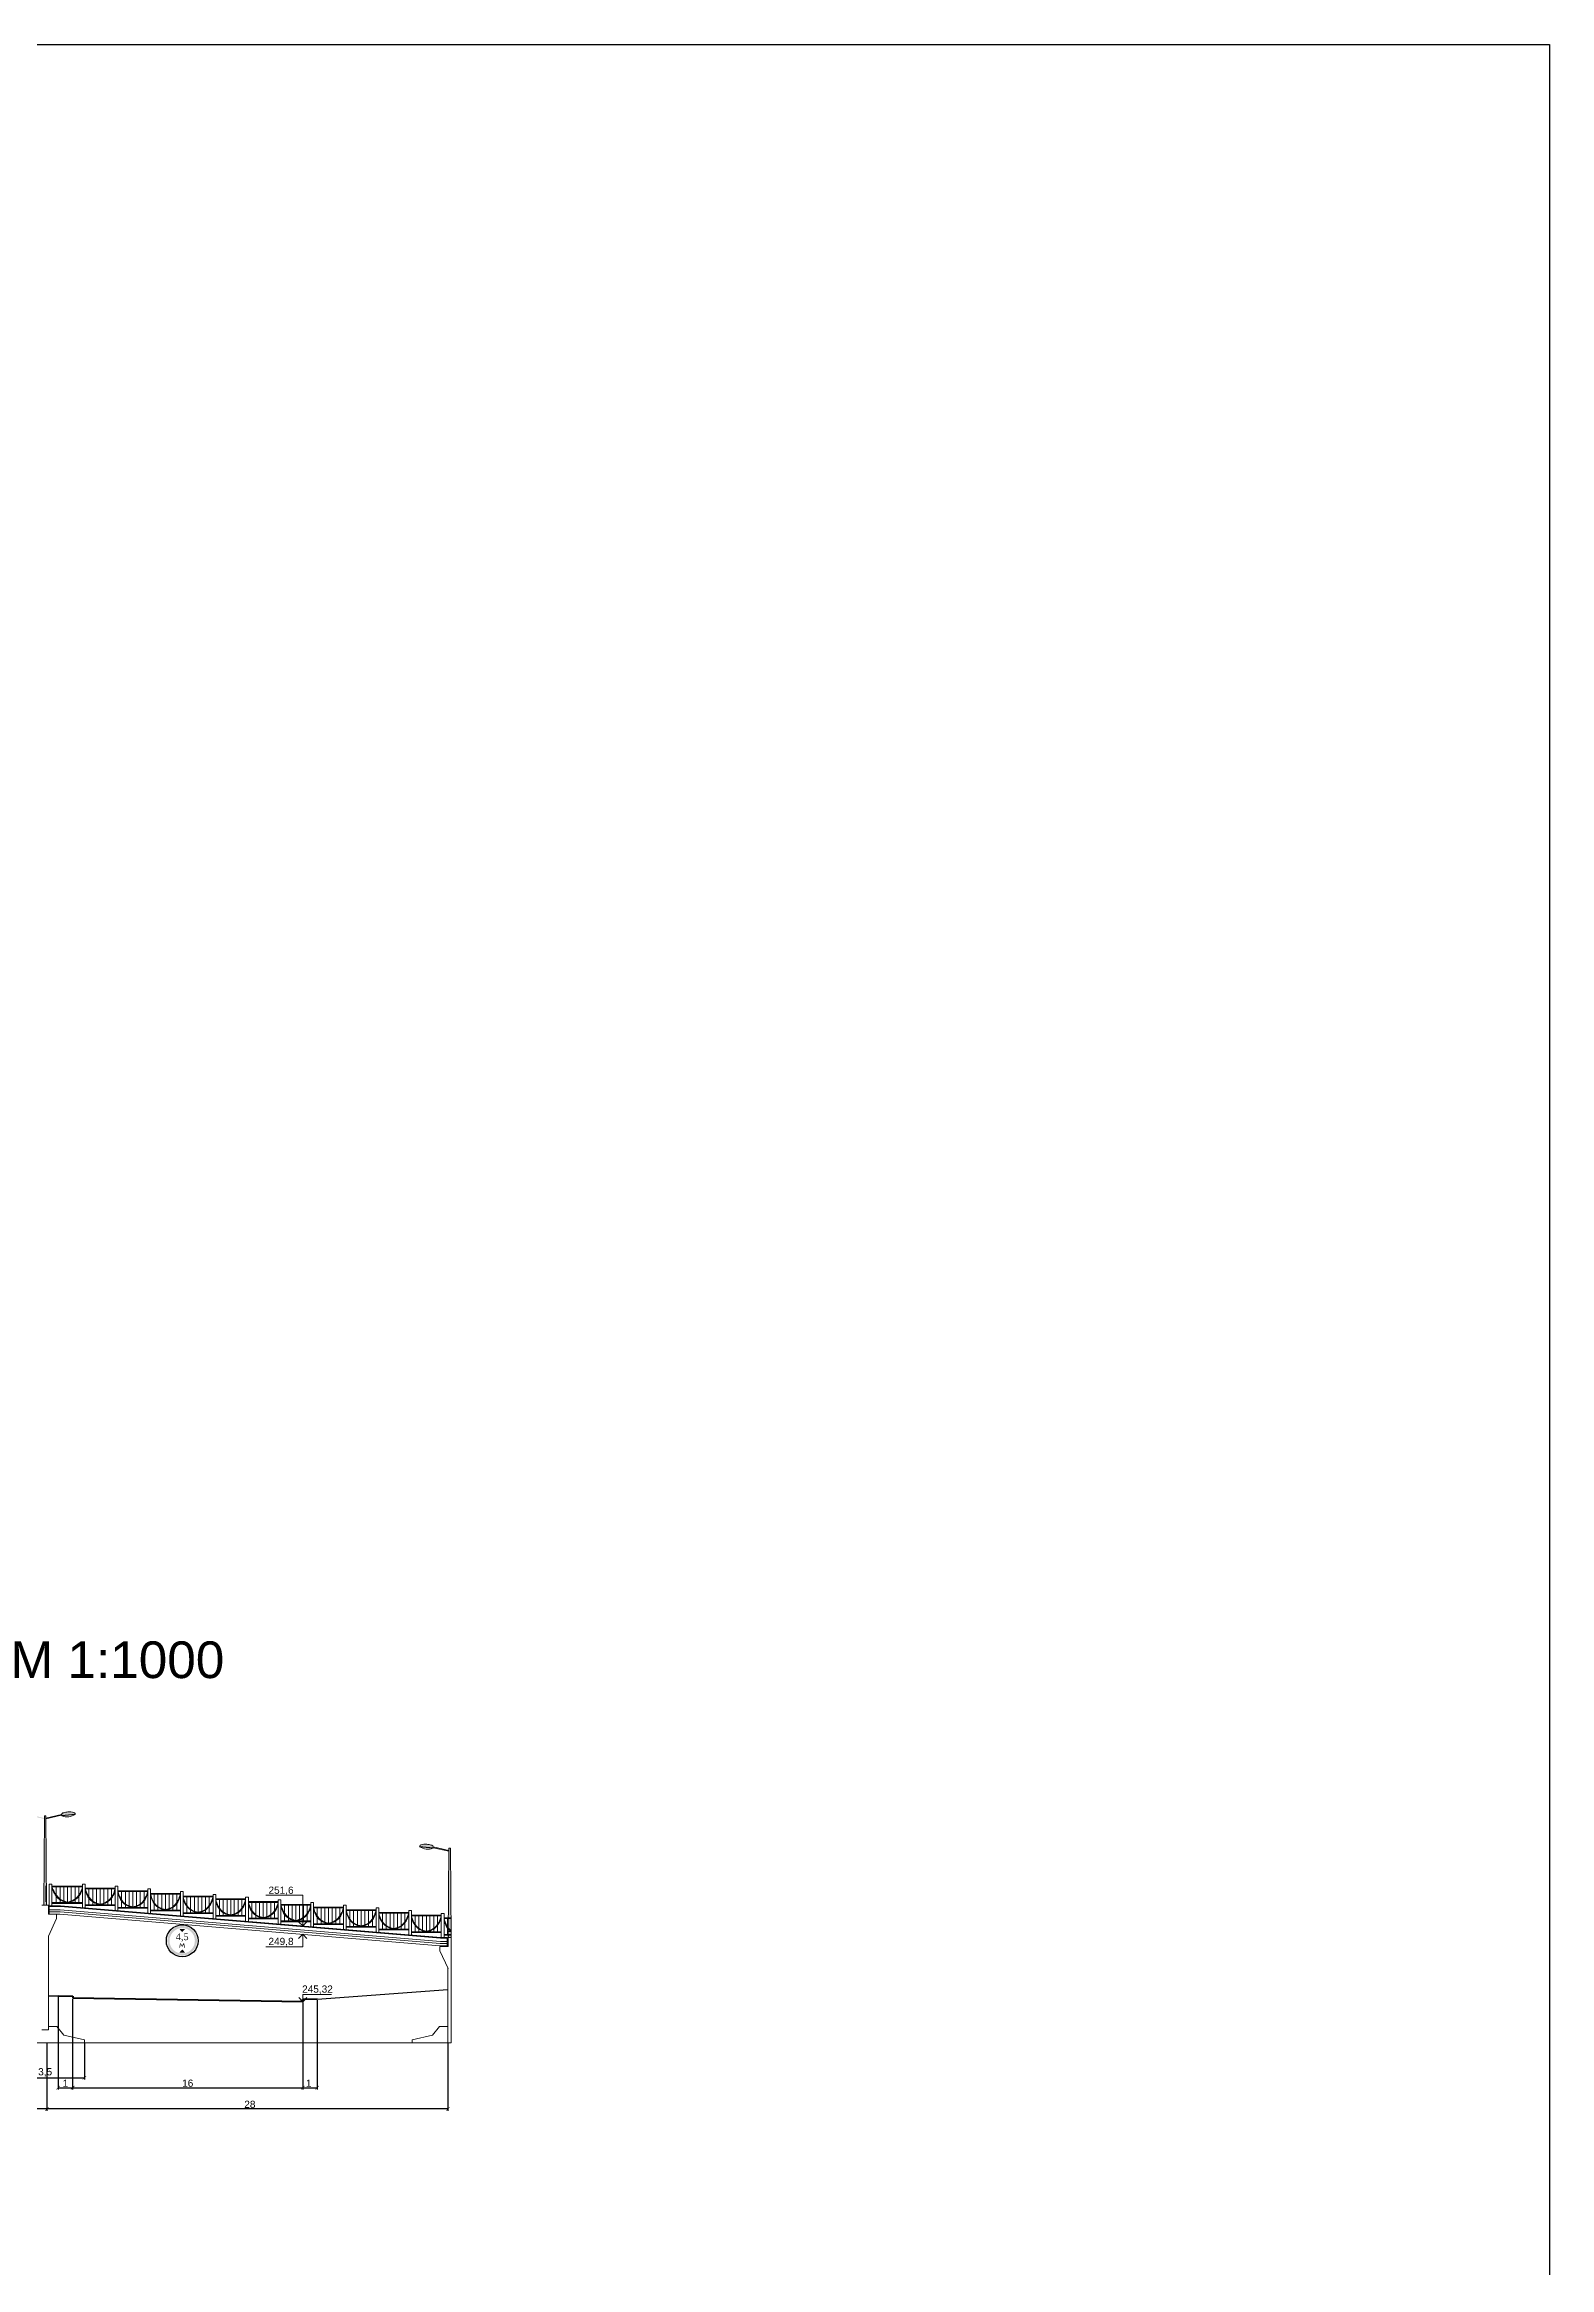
# Model space of a CAD drawing. Header units: millimetres. Extents: x -2825 to 30098, y -1816 to 5947.
# Drawn here: x -1341.2 to -1236.6, y -913.1 to -758.6 of the extents above; entities that cross this region are included whole.
import ezdxf

# ---------------------------------------------------------------- set-up
doc = ezdxf.new("R2010")
doc.units = ezdxf.units.MM
doc.linetypes.add('невидимая2', pattern=[4.7625, 3.175, -1.5875])
for name, color, linetype, lineweight in [('RAZMERU', 7, 'Continuous', 15), ('вертикалка', 200, 'Continuous', 9), ('дорога', 126, 'Continuous', 25), ('Отметки', 90, 'Continuous', 25), ('розрізи', 7, 'Continuous', 15), ('Текст', 7, 'Continuous', 20)]:
    doc.layers.add(name, color=color, linetype=linetype, lineweight=lineweight)
doc.styles.add('natasha', font='times.ttf', dxfattribs={"height": 2.5})
doc.styles.get("Standard").update_dxf_attribs({"font": 'arial.ttf'})
doc.dimstyles.new('Переход', dxfattribs={"dimscale": 0.1, "dimtxt": 5, "dimasz": 2.5, "dimexe": 1.25, "dimexo": 0.625, "dimtad": 1, "dimtxsty": 'Standard', "dimblk": 'ARCHTICK', "dimcen": 2.5, "dimadec": 0, "dimazin": 0, "dimtfac": 1, "dimtmove": 0, "dimatfit": 3, "dimldrblk": 'ARCHTICK', "dimfxl": 1, "dimarcsym": 0})

# ---------------------------------------------------------------- blocks, each defined once
blk = doc.blocks.new('_ArchTick')
at = {"color": 0, "linetype": 'ByBlock', "const_width": 0.15}
blk.add_lwpolyline([(-0.5, -0.5), (0.5, 0.5)], dxfattribs=at)
blk = doc.blocks.new('*D709')
at = {"layer": 'Defpoints', "color": 0, "transparency": 16777216}
for p in [(-1313.15, -897.51), (-1341.04, -898.13), (-1341.04, -902.11)]:
    blk.add_point(p, dxfattribs=at)
at = {"layer": 'Текст', "color": 0, "lineweight": -2, "transparency": 16777216}
for p, q in [((-1313.15, -897.57), (-1313.15, -902.24)), ((-1341.04, -898.2), (-1341.04, -902.24)), ((-1313.15, -902.11), (-1341.04, -902.11))]:
    blk.add_line(p, q, dxfattribs=at)
at = {"layer": 'Текст', "color": 0, "lineweight": -2, "transparency": 16777216, "xscale": 0.25, "yscale": 0.25, "zscale": 0.25, "rotation": 180}
blk.add_blockref('_ArchTick', (-1341.04, -902.11), dxfattribs=at)
at = {"layer": 'Текст', "color": 0, "lineweight": -2, "transparency": 16777216, "xscale": 0.25, "yscale": 0.25, "zscale": 0.25}
blk.add_blockref('_ArchTick', (-1313.15, -902.11), dxfattribs=at)
at = {"layer": 'Текст', "color": 0, "transparency": 16777216, "insert": (-1326.92, -901.79), "char_height": 0.5, "attachment_point": 5}
blk.add_mtext('28', dxfattribs=at)
blk = doc.blocks.new('*D710')
at = {"layer": 'Defpoints', "color": 0, "transparency": 16777216}
for p in [(-1369.04, -897.51), (-1341.04, -897.51), (-1369.04, -902.11)]:
    blk.add_point(p, dxfattribs=at)
at = {"layer": 'Текст', "color": 0, "lineweight": -2, "transparency": 16777216}
for p, q in [((-1369.04, -897.57), (-1369.04, -902.24)), ((-1341.04, -897.57), (-1341.04, -902.24)), ((-1341.04, -902.11), (-1369.04, -902.11))]:
    blk.add_line(p, q, dxfattribs=at)
at = {"layer": 'Текст', "color": 0, "lineweight": -2, "transparency": 16777216, "xscale": 0.25, "yscale": 0.25, "zscale": 0.25, "rotation": 180}
blk.add_blockref('_ArchTick', (-1369.04, -902.11), dxfattribs=at)
at = {"layer": 'Текст', "color": 0, "lineweight": -2, "transparency": 16777216, "xscale": 0.25, "yscale": 0.25, "zscale": 0.25}
blk.add_blockref('_ArchTick', (-1341.04, -902.11), dxfattribs=at)
at = {"layer": 'Текст', "color": 0, "transparency": 16777216, "insert": (-1355.26, -901.79), "char_height": 0.5, "attachment_point": 5}
blk.add_mtext('28', dxfattribs=at)
blk = doc.blocks.new('*D717')
at = {"layer": 'Defpoints', "color": 0, "transparency": 16777216}
for p in [(-1340.24, -894.24), (-1339.24, -894.41), (-1339.24, -900.63)]:
    blk.add_point(p, dxfattribs=at)
at = {"layer": 'RAZMERU', "color": 0, "lineweight": -2, "transparency": 16777216}
for p, q in [((-1340.24, -894.31), (-1340.24, -900.76)), ((-1339.24, -894.48), (-1339.24, -900.76)), ((-1340.24, -900.63), (-1339.24, -900.63))]:
    blk.add_line(p, q, dxfattribs=at)
at = {"layer": 'RAZMERU', "color": 0, "lineweight": -2, "transparency": 16777216, "xscale": 0.25, "yscale": 0.25, "zscale": 0.25, "rotation": 180}
blk.add_blockref('_ArchTick', (-1340.24, -900.63), dxfattribs=at)
at = {"layer": 'RAZMERU', "color": 0, "lineweight": -2, "transparency": 16777216, "xscale": 0.25, "yscale": 0.25, "zscale": 0.25}
blk.add_blockref('_ArchTick', (-1339.24, -900.63), dxfattribs=at)
at = {"layer": 'RAZMERU', "color": 0, "transparency": 16777216, "insert": (-1339.74, -900.32), "char_height": 0.5, "attachment_point": 5}
blk.add_mtext('1', dxfattribs=at)
blk = doc.blocks.new('*D718')
at = {"layer": 'Defpoints', "color": 0, "transparency": 16777216}
for p in [(-1339.24, -894.41), (-1323.24, -894.65), (-1323.24, -900.63)]:
    blk.add_point(p, dxfattribs=at)
at = {"layer": 'Текст', "color": 0, "lineweight": -2, "transparency": 16777216}
for p, q in [((-1339.24, -894.48), (-1339.24, -900.76)), ((-1323.24, -894.72), (-1323.24, -900.76)), ((-1339.24, -900.63), (-1323.24, -900.63))]:
    blk.add_line(p, q, dxfattribs=at)
at = {"layer": 'Текст', "color": 0, "lineweight": -2, "transparency": 16777216, "xscale": 0.25, "yscale": 0.25, "zscale": 0.25, "rotation": 180}
blk.add_blockref('_ArchTick', (-1339.24, -900.63), dxfattribs=at)
at = {"layer": 'Текст', "color": 0, "lineweight": -2, "transparency": 16777216, "xscale": 0.25, "yscale": 0.25, "zscale": 0.25}
blk.add_blockref('_ArchTick', (-1323.24, -900.63), dxfattribs=at)
at = {"layer": 'Текст', "color": 0, "transparency": 16777216, "insert": (-1331.24, -900.32), "char_height": 0.5, "attachment_point": 5}
blk.add_mtext('16', dxfattribs=at)
blk = doc.blocks.new('*D719')
at = {"layer": 'Defpoints', "color": 0, "transparency": 16777216}
for p in [(-1322.24, -894.48), (-1323.24, -894.65), (-1322.24, -900.63)]:
    blk.add_point(p, dxfattribs=at)
at = {"layer": 'Текст', "color": 0, "lineweight": -2, "transparency": 16777216}
for p, q in [((-1322.24, -894.55), (-1322.24, -900.76)), ((-1323.24, -894.72), (-1323.24, -900.76)), ((-1323.24, -900.63), (-1322.24, -900.63))]:
    blk.add_line(p, q, dxfattribs=at)
at = {"layer": 'Текст', "color": 0, "lineweight": -2, "transparency": 16777216, "xscale": 0.25, "yscale": 0.25, "zscale": 0.25, "rotation": 180}
blk.add_blockref('_ArchTick', (-1323.24, -900.63), dxfattribs=at)
at = {"layer": 'Текст', "color": 0, "lineweight": -2, "transparency": 16777216, "xscale": 0.25, "yscale": 0.25, "zscale": 0.25}
blk.add_blockref('_ArchTick', (-1322.24, -900.63), dxfattribs=at)
at = {"layer": 'Текст', "color": 0, "transparency": 16777216, "insert": (-1322.83, -900.32), "char_height": 0.5, "attachment_point": 5}
blk.add_mtext('1', dxfattribs=at)
blk = doc.blocks.new('*D722')
at = {"layer": 'Defpoints', "color": 0, "transparency": 16777216}
for p in [(-1343.87, -897.51), (-1338.42, -897.51), (-1338.42, -899.94)]:
    blk.add_point(p, dxfattribs=at)
at = {"layer": 'розрізи', "color": 0, "lineweight": -2, "transparency": 16777216}
for p, q in [((-1343.87, -897.57), (-1343.87, -900.06)), ((-1338.42, -897.57), (-1338.42, -900.06)), ((-1343.87, -899.94), (-1338.42, -899.94))]:
    blk.add_line(p, q, dxfattribs=at)
at = {"layer": 'розрізи', "color": 0, "lineweight": -2, "transparency": 16777216, "xscale": 0.25, "yscale": 0.25, "zscale": 0.25, "rotation": 180}
blk.add_blockref('_ArchTick', (-1343.87, -899.94), dxfattribs=at)
at = {"layer": 'розрізи', "color": 0, "lineweight": -2, "transparency": 16777216, "xscale": 0.25, "yscale": 0.25, "zscale": 0.25}
blk.add_blockref('_ArchTick', (-1338.42, -899.94), dxfattribs=at)
at = {"layer": 'розрізи', "color": 0, "transparency": 16777216, "insert": (-1341.15, -899.57), "char_height": 0.5, "attachment_point": 5}
blk.add_mtext('3,5', dxfattribs=at)
blk = doc.blocks.new('3-13')
h = blk.add_hatch(color=1)
edge = h.paths.add_edge_path(flags=16)
edge.add_arc((3.5, 0), 2.8, 0, 360)
edge = h.paths.add_edge_path()
edge.add_arc((3.5, 0), 3.27, 0, 360)
blk.add_hatch(color=7).paths.add_polyline_path([(3.13, -0.77), (3.49, -1.37), (3.83, -0.77), (3.95, -1.54), (4.11, -1.54), (3.92, -0.57), (3.77, -0.57), (3.48, -1.07), (3.18, -0.57), (3.02, -0.57), (2.86, -1.54), (3.02, -1.54)])
at = {"color": 1}
blk.add_circle((3.5, 0), 3.5, dxfattribs=at)
at = {"color": 7}
for points in [[(2.89, 2.6), (4.17, 2.6), (3.5, 1.92)], [(2.89, -2.6), (4.17, -2.6), (3.5, -1.92)]]:
    blk.add_solid(points, dxfattribs=at)
at = {"insert": (2.08, 1.65), "char_height": 1.5, "attachment_point": 1, "style": 'natasha'}
blk.add_mtext_dynamic_manual_height_columns('4,5', width=3.0467, gutter_width=12.5, heights=[0], dxfattribs=at)

msp = doc.modelspace()

# ---------------------------------------------------------------- hatches: boundary and pattern name
at = {"layer": 'дорога', "lineweight": 5}
h = msp.add_hatch(color=0, dxfattribs=at)
h.dxf.hatch_style = 2
h.paths.add_polyline_path([(-1341.04961, -887.73676), (-1341.24802, -887.73842), (-1341.24961, -887.93545), (-1341.04795, -887.93545)])
h.paths.add_polyline_path([(-1341.19961, -881.73685), (-1341.09961, -881.73685), (-1341.04961, -887.73685), (-1341.24961, -887.73685)])
edge = h.paths.add_edge_path()
edge.add_spline(control_points=[(-1339.99945, -881.71631), (-1340.00683, -881.69882), (-1340.00949, -881.67521), (-1340.01058, -881.64566)], knot_values=[411.134828027, 411.134828027, 411.134828027, 411.134828027, 430.443610938, 430.443610938, 430.443610938, 430.443610938], degree=3, periodic=0)
edge.add_spline(control_points=[(-1340.01058, -881.64566), (-1339.98746, -881.57441), (-1339.92532, -881.52757), (-1339.60038, -881.45977), (-1339.38673, -881.46252), (-1339.16757, -881.46803), (-1339.08461, -881.54966), (-1339.0642, -881.60612), (-1339.06118, -881.61703)], knot_values=[0, 0, 0, 0, 32.530138391, 77.210190422, 130.242015175, 174.657331179, 196.410436296, 202.267979187, 202.267979187, 202.267979187, 202.267979187], degree=3, periodic=0)
edge.add_line((-1339.06118, -881.61703), (-1339.99945, -881.71631))
edge = h.paths.add_edge_path()
edge.add_spline(control_points=[(-1340.01058, -881.64566), (-1340.00978, -881.66726), (-1340.00815, -881.68569), (-1340.00444, -881.70087)], knot_values=[416.32851979, 416.32851979, 416.32851979, 416.32851979, 430.443610938, 430.443610938, 430.443610938, 430.443610938], degree=3, periodic=0)
edge.add_line((-1340.00444, -881.70087), (-1341.09781, -881.95289))
edge.add_line((-1341.09781, -881.95289), (-1341.0983, -881.89311))
edge.add_line((-1341.0983, -881.89311), (-1340.01058, -881.64566))
edge = h.paths.add_edge_path()
edge.add_spline(control_points=[(-1343.23804, -881.61703), (-1343.23501, -881.60612), (-1343.2146, -881.54966), (-1343.13165, -881.46803), (-1342.91248, -881.46252), (-1342.69883, -881.45977), (-1342.3739, -881.52757), (-1342.31175, -881.57441), (-1342.28864, -881.64566)], knot_values=[0, 0, 0, 0, 5.857542892, 27.610648008, 72.025964012, 125.057788765, 169.737840797, 202.267979187, 202.267979187, 202.267979187, 202.267979187], degree=3, periodic=0)
edge.add_spline(control_points=[(-1342.28864, -881.64566), (-1342.28973, -881.67521), (-1342.29238, -881.69882), (-1342.29976, -881.71631)], knot_values=[411.134828027, 411.134828027, 411.134828027, 411.134828027, 430.443610938, 430.443610938, 430.443610938, 430.443610938], degree=3, periodic=0)
edge.add_line((-1342.29976, -881.71631), (-1343.23804, -881.61703))
edge = h.paths.add_edge_path()
edge.add_line((-1341.20091, -881.89311), (-1341.20141, -881.95289))
edge.add_line((-1341.20141, -881.95289), (-1342.29477, -881.70087))
edge.add_spline(control_points=[(-1342.29477, -881.70087), (-1342.29106, -881.68569), (-1342.28943, -881.66726), (-1342.28864, -881.64566)], knot_values=[416.32851979, 416.32851979, 416.32851979, 416.32851979, 430.443610938, 430.443610938, 430.443610938, 430.443610938], degree=3, periodic=0)
edge.add_line((-1342.28864, -881.64566), (-1341.20091, -881.89311))
h = msp.add_hatch(color=0, dxfattribs=at)
h.dxf.hatch_style = 2
h.paths.add_polyline_path([(-1313.1292, -889.98627), (-1312.93079, -889.98792), (-1312.9292, -890.18495), (-1313.13086, -890.18495)])
h.paths.add_polyline_path([(-1312.9792, -883.98635), (-1313.0792, -883.98635), (-1313.1292, -889.98635), (-1312.9292, -889.98635)])
edge = h.paths.add_edge_path()
edge.add_spline(control_points=[(-1314.17936, -883.96581), (-1314.17197, -883.94833), (-1314.16932, -883.92471), (-1314.16823, -883.89516)], knot_values=[411.134828027, 411.134828027, 411.134828027, 411.134828027, 430.443610938, 430.443610938, 430.443610938, 430.443610938], degree=3, periodic=0)
edge.add_spline(control_points=[(-1314.16823, -883.89516), (-1314.19135, -883.82392), (-1314.25349, -883.77707), (-1314.57843, -883.70927), (-1314.79208, -883.71203), (-1315.01124, -883.71754), (-1315.09419, -883.79917), (-1315.11461, -883.85563), (-1315.11763, -883.86654)], knot_values=[0, 0, 0, 0, 32.530138391, 77.210190422, 130.242015175, 174.657331179, 196.410436296, 202.267979187, 202.267979187, 202.267979187, 202.267979187], degree=3, periodic=0)
edge.add_line((-1315.11763, -883.86654), (-1314.17936, -883.96581))
edge = h.paths.add_edge_path()
edge.add_spline(control_points=[(-1314.16823, -883.89516), (-1314.16903, -883.91677), (-1314.17066, -883.93519), (-1314.17436, -883.95038)], knot_values=[416.32851979, 416.32851979, 416.32851979, 416.32851979, 430.443610938, 430.443610938, 430.443610938, 430.443610938], degree=3, periodic=0)
edge.add_line((-1314.17436, -883.95038), (-1313.081, -884.20239))
edge.add_line((-1313.081, -884.20239), (-1313.0805, -884.14262))
edge.add_line((-1313.0805, -884.14262), (-1314.16823, -883.89516))

# ---------------------------------------------------------------- linework, layer by layer
at = {"color": 0}
for p, q in [((-1340.92378, -894.24429), (-1340.23813, -894.24429)), ((-1322.23813, -894.48429), (-1313.14878, -893.8009))]:
    msp.add_line(p, q, dxfattribs=at)
at = {"color": 0, "lineweight": 9}
for points in [[(-1323.23813, -889.38711), (-1323.23813, -887.26136), (-1325.81682, -887.26136)], [(-1323.23813, -889.96928), (-1323.23813, -890.8423), (-1325.81682, -890.8423)], [(-1323.24245, -889.96892), (-1323.53049, -890.25696)], [(-1323.24011, -889.38512), (-1323.52814, -889.09709)], [(-1323.24245, -889.96892), (-1322.95442, -890.25696)], [(-1323.24011, -889.38512), (-1322.95208, -889.09709)], [(-1323.23813, -894.65429), (-1323.52616, -894.36626)], [(-1323.23813, -894.65429), (-1323.23813, -894.15429), (-1321.23813, -894.15429)], [(-1323.23813, -894.65429), (-1322.95009, -894.36626)]]:
    msp.add_lwpolyline(points, dxfattribs=at)
at = {"color": 0, "lineweight": 50}
for points in [[(-1340.23813, -894.24429), (-1339.23813, -894.26429)], [(-1339.23813, -894.26429), (-1339.23813, -894.41429)], [(-1323.23813, -894.65429), (-1339.23813, -894.41429)], [(-1322.23813, -894.48429), (-1323.23813, -894.50429)], [(-1323.23813, -894.65429), (-1323.23813, -894.50429)]]:
    msp.add_lwpolyline(points, dxfattribs=at)
at = {"layer": 'дорога', "color": 0, "lineweight": 5}
for p, q in [((-1341.24961, -887.93545), (-1341.19961, -881.73685)), ((-1341.19961, -881.73685), (-1341.09961, -881.73685)), ((-1341.09961, -881.73685), (-1341.19961, -881.73685)), ((-1341.04795, -887.93545), (-1341.09961, -881.73685)), ((-1341.0983, -881.89311), (-1340.01058, -881.64566)), ((-1341.09781, -881.95289), (-1340.00444, -881.70087)), ((-1341.0964, -882.1215), (-1341.09664, -882.12145)), ((-1339.99945, -881.71631), (-1339.06118, -881.61703)), ((-1339.98707, -881.73542), (-1339.05758, -881.63316)), ((-1314.19174, -883.98493), (-1315.12122, -883.88266)), ((-1314.17936, -883.96581), (-1315.11763, -883.86654)), ((-1313.081, -884.20239), (-1314.17436, -883.95038)), ((-1313.0805, -884.14262), (-1314.16823, -883.89516)), ((-1313.13086, -890.18495), (-1313.0792, -883.98635)), ((-1313.08241, -884.37101), (-1313.08217, -884.37095)), ((-1312.9792, -883.98635), (-1313.0792, -883.98635)), ((-1313.0792, -883.98635), (-1312.9792, -883.98635)), ((-1312.9292, -890.18495), (-1312.9792, -883.98635)), ((-1312.976, -884.37101), (-1312.97623, -884.37095)), ((-1341.11122, -886.60889), (-1341.11122, -887.71218)), ((-1340.87125, -887.98545), (-1340.87125, -886.48545)), ((-1340.87125, -886.48545), (-1340.77722, -886.48545)), ((-1340.8167, -886.48545), (-1340.68318, -886.48545)), ((-1340.68318, -887.98545), (-1340.68318, -886.48545)), ((-1338.54964, -886.61458), (-1340.68318, -886.61458)), ((-1338.54964, -886.66458), (-1340.68318, -886.66458)), ((-1340.37639, -886.66458), (-1340.37639, -887.76787)), ((-1340.11067, -886.66458), (-1340.11067, -887.76787)), ((-1339.84495, -886.66458), (-1339.84495, -887.76787)), ((-1339.58913, -886.66458), (-1339.58913, -887.76787)), ((-1339.33823, -886.66458), (-1339.33823, -887.76787)), ((-1339.07251, -886.66458), (-1339.07251, -887.76787)), ((-1338.80679, -886.66458), (-1338.80679, -887.76787)), ((-1338.54964, -888.11264), (-1338.54964, -886.48545)), ((-1338.54964, -886.48545), (-1338.4556, -886.48545)), ((-1338.54964, -888.11264), (-1338.54964, -886.48545)), ((-1338.54964, -886.48545), (-1338.4556, -886.48545)), ((-1338.36156, -886.48545), (-1338.4556, -886.48545)), ((-1338.36156, -888.1283), (-1338.36156, -886.48545)), ((-1336.28258, -886.75743), (-1338.36156, -886.75743)), ((-1336.28258, -886.80743), (-1338.36156, -886.80743)), ((-1338.10933, -886.80743), (-1338.10933, -887.91072)), ((-1337.84361, -886.80743), (-1337.84361, -887.91072)), ((-1337.57789, -886.80743), (-1337.57789, -887.91072)), ((-1337.32207, -886.80743), (-1337.32207, -887.91072)), ((-1337.07117, -886.80743), (-1337.07117, -887.91072)), ((-1336.80545, -886.80743), (-1336.80545, -887.91072)), ((-1336.53973, -886.80743), (-1336.53973, -887.91072)), ((-1336.28258, -888.30134), (-1336.28258, -886.6283)), ((-1336.28258, -888.30134), (-1336.28258, -886.6283)), ((-1336.28258, -886.6283), (-1336.18854, -886.6283)), ((-1336.0945, -886.6283), (-1336.18854, -886.6283)), ((-1336.0945, -888.317), (-1336.0945, -886.6283)), ((-1334.01552, -888.49004), (-1334.01552, -886.817)), ((-1334.01552, -888.49004), (-1334.01552, -886.817)), ((-1334.01552, -886.817), (-1333.92148, -886.817)), ((-1333.82744, -886.817), (-1333.92148, -886.817)), ((-1333.82744, -888.5057), (-1333.82744, -886.817)), ((-1338.54964, -887.76787), (-1340.68318, -887.76787)), ((-1338.54964, -887.81787), (-1340.68318, -887.81787)), ((-1336.28258, -887.91072), (-1338.36156, -887.91072)), ((-1336.28258, -887.96072), (-1338.36156, -887.96072)), ((-1334.01552, -886.94613), (-1336.0945, -886.94613)), ((-1334.01552, -886.99613), (-1336.0945, -886.99613)), ((-1334.01552, -888.09942), (-1336.0945, -888.09942)), ((-1334.01552, -888.14942), (-1336.0945, -888.14942)), ((-1335.84227, -886.99613), (-1335.84227, -888.09942)), ((-1335.57655, -886.99613), (-1335.57655, -888.09942)), ((-1335.31083, -886.99613), (-1335.31083, -888.09942)), ((-1335.05501, -886.99613), (-1335.05501, -888.09942)), ((-1334.80411, -886.99613), (-1334.80411, -888.09942)), ((-1334.53839, -886.99613), (-1334.53839, -888.09942)), ((-1334.27267, -886.99613), (-1334.27267, -888.09942)), ((-1331.74846, -887.13483), (-1333.82744, -887.13483)), ((-1331.74846, -887.18483), (-1333.82744, -887.18483)), ((-1331.74846, -888.28812), (-1333.82744, -888.28812)), ((-1331.74846, -888.33812), (-1333.82744, -888.33812)), ((-1333.57521, -887.18483), (-1333.57521, -888.28812)), ((-1333.30949, -887.18483), (-1333.30949, -888.28812)), ((-1333.04377, -887.18483), (-1333.04377, -888.28812)), ((-1332.78795, -887.18483), (-1332.78795, -888.28812)), ((-1332.53705, -887.18483), (-1332.53705, -888.28812)), ((-1332.27133, -887.18483), (-1332.27133, -888.28812)), ((-1332.0056, -887.18483), (-1332.0056, -888.28812)), ((-1331.74846, -888.67874), (-1331.74846, -887.0057)), ((-1331.74846, -888.67874), (-1331.74846, -887.0057)), ((-1331.74846, -887.0057), (-1331.65442, -887.0057)), ((-1331.56038, -887.0057), (-1331.65442, -887.0057)), ((-1331.56038, -888.6944), (-1331.56038, -887.0057)), ((-1329.4814, -887.32353), (-1331.56038, -887.32353)), ((-1329.4814, -887.37353), (-1331.56038, -887.37353)), ((-1331.30815, -887.37353), (-1331.30815, -888.47682)), ((-1331.04243, -887.37353), (-1331.04243, -888.47682)), ((-1330.77671, -887.37353), (-1330.77671, -888.47682)), ((-1330.52089, -887.37353), (-1330.52089, -888.47682)), ((-1330.26999, -887.37353), (-1330.26999, -888.47682)), ((-1330.00426, -887.37353), (-1330.00426, -888.47682)), ((-1329.73854, -887.37353), (-1329.73854, -888.47682)), ((-1329.4814, -888.86744), (-1329.4814, -887.1944)), ((-1329.4814, -888.86744), (-1329.4814, -887.1944)), ((-1329.4814, -887.1944), (-1329.38736, -887.1944)), ((-1329.29332, -887.1944), (-1329.38736, -887.1944)), ((-1329.29332, -888.8831), (-1329.29332, -887.1944)), ((-1327.21434, -887.51223), (-1329.29332, -887.51223)), ((-1327.21434, -887.56223), (-1329.29332, -887.56223)), ((-1329.04109, -887.56223), (-1329.04109, -888.66552)), ((-1328.77537, -887.56223), (-1328.77537, -888.66552)), ((-1328.50965, -887.56223), (-1328.50965, -888.66552)), ((-1328.25383, -887.56223), (-1328.25383, -888.66552)), ((-1328.00292, -887.56223), (-1328.00292, -888.66552)), ((-1327.7372, -887.56223), (-1327.7372, -888.66552)), ((-1327.47148, -887.56223), (-1327.47148, -888.66552)), ((-1327.21434, -889.05614), (-1327.21434, -887.3831)), ((-1327.21434, -889.05614), (-1327.21434, -887.3831)), ((-1327.21434, -887.3831), (-1327.1203, -887.3831)), ((-1327.02626, -887.3831), (-1327.1203, -887.3831)), ((-1327.02626, -889.0718), (-1327.02626, -887.3831)), ((-1324.94728, -887.70093), (-1327.02626, -887.70093)), ((-1324.94728, -887.75093), (-1327.02626, -887.75093)), ((-1326.77403, -887.75093), (-1326.77403, -888.85422)), ((-1326.50831, -887.75093), (-1326.50831, -888.85422)), ((-1326.24259, -887.75093), (-1326.24259, -888.85422)), ((-1325.98677, -887.75093), (-1325.98677, -888.85422)), ((-1325.73586, -887.75093), (-1325.73586, -888.85422)), ((-1325.47014, -887.75093), (-1325.47014, -888.85422)), ((-1325.20442, -887.75093), (-1325.20442, -888.85422)), ((-1324.94728, -889.24484), (-1324.94728, -887.5718)), ((-1324.94728, -889.24484), (-1324.94728, -887.5718)), ((-1324.94728, -887.5718), (-1324.85324, -887.5718)), ((-1324.7592, -887.5718), (-1324.85324, -887.5718)), ((-1324.7592, -889.2605), (-1324.7592, -887.5718)), ((-1322.68022, -887.88963), (-1324.7592, -887.88963)), ((-1322.68022, -887.93963), (-1324.7592, -887.93963)), ((-1324.50697, -887.93963), (-1324.50697, -889.04292)), ((-1324.24125, -887.93963), (-1324.24125, -889.04292)), ((-1323.97553, -887.93963), (-1323.97553, -889.04292)), ((-1323.71971, -887.93963), (-1323.71971, -889.04292)), ((-1323.4688, -887.93963), (-1323.4688, -889.04292)), ((-1323.20308, -887.93963), (-1323.20308, -889.04292)), ((-1322.93736, -887.93963), (-1322.93736, -889.04292)), ((-1322.68022, -889.43354), (-1322.68022, -887.7605)), ((-1322.68022, -889.43354), (-1322.68022, -887.7605)), ((-1322.68022, -887.7605), (-1322.58618, -887.7605)), ((-1322.49214, -887.7605), (-1322.58618, -887.7605)), ((-1322.49214, -889.4492), (-1322.49214, -887.7605)), ((-1320.41316, -888.07833), (-1322.49214, -888.07833)), ((-1320.41316, -888.12833), (-1322.49214, -888.12833)), ((-1322.23991, -888.12833), (-1322.23991, -889.23162)), ((-1321.97419, -888.12833), (-1321.97419, -889.23162)), ((-1321.70847, -888.12833), (-1321.70847, -889.23162)), ((-1321.45265, -888.12833), (-1321.45265, -889.23162)), ((-1321.20174, -888.12833), (-1321.20174, -889.23162)), ((-1320.93602, -888.12833), (-1320.93602, -889.23162)), ((-1320.6703, -888.12833), (-1320.6703, -889.23162)), ((-1320.41316, -889.62225), (-1320.41316, -887.9492)), ((-1320.41316, -889.62225), (-1320.41316, -887.9492)), ((-1320.41316, -887.9492), (-1320.31912, -887.9492)), ((-1320.22508, -887.9492), (-1320.31912, -887.9492)), ((-1320.22508, -889.6379), (-1320.22508, -887.9492)), ((-1318.1461, -888.26703), (-1320.22508, -888.26703)), ((-1318.1461, -888.31703), (-1320.22508, -888.31703)), ((-1319.97285, -888.31703), (-1319.97285, -889.42032)), ((-1319.70713, -888.31703), (-1319.70713, -889.42032)), ((-1319.44141, -888.31703), (-1319.44141, -889.42032)), ((-1319.18559, -888.31703), (-1319.18559, -889.42032)), ((-1318.93468, -888.31703), (-1318.93468, -889.42032)), ((-1318.66896, -888.31703), (-1318.66896, -889.42032)), ((-1318.40324, -888.31703), (-1318.40324, -889.42032)), ((-1318.1461, -889.81095), (-1318.1461, -888.1379)), ((-1318.1461, -889.81095), (-1318.1461, -888.1379)), ((-1318.1461, -888.1379), (-1318.05206, -888.1379)), ((-1317.95802, -888.1379), (-1318.05206, -888.1379)), ((-1317.95802, -889.8266), (-1317.95802, -888.1379)), ((-1315.87903, -889.99965), (-1315.87903, -888.3266)), ((-1315.87903, -889.99965), (-1315.87903, -888.3266)), ((-1315.87903, -888.3266), (-1315.785, -888.3266)), ((-1315.69096, -888.3266), (-1315.785, -888.3266)), ((-1315.69096, -890.0153), (-1315.69096, -888.3266)), ((-1329.4814, -888.47682), (-1331.56038, -888.47682)), ((-1329.4814, -888.52682), (-1331.56038, -888.52682)), ((-1327.21434, -888.66552), (-1329.29332, -888.66552)), ((-1327.21434, -888.71552), (-1329.29332, -888.71552)), ((-1324.94728, -888.85422), (-1327.02626, -888.85422)), ((-1324.94728, -888.90422), (-1327.02626, -888.90422)), ((-1322.68022, -889.04292), (-1324.7592, -889.04292)), ((-1322.68022, -889.09292), (-1324.7592, -889.09292)), ((-1320.41316, -889.23162), (-1322.49214, -889.23162)), ((-1320.41316, -889.28162), (-1322.49214, -889.28162)), ((-1318.1461, -889.42032), (-1320.22508, -889.42032)), ((-1318.1461, -889.47032), (-1320.22508, -889.47032)), ((-1315.87903, -888.45573), (-1317.95802, -888.45573)), ((-1315.87903, -888.50573), (-1317.95802, -888.50573)), ((-1315.87903, -889.60902), (-1317.95802, -889.60902)), ((-1315.87903, -889.65902), (-1317.95802, -889.65902)), ((-1317.70579, -888.50573), (-1317.70579, -889.60902)), ((-1317.44007, -888.50573), (-1317.44007, -889.60902)), ((-1317.17435, -888.50573), (-1317.17435, -889.60902)), ((-1316.91853, -888.50573), (-1316.91853, -889.60902)), ((-1316.66762, -888.50573), (-1316.66762, -889.60902)), ((-1316.4019, -888.50573), (-1316.4019, -889.60902)), ((-1316.13618, -888.50573), (-1316.13618, -889.60902)), ((-1313.61197, -888.64443), (-1315.69096, -888.64443)), ((-1313.61197, -888.69443), (-1315.69096, -888.69443)), ((-1313.61197, -889.79772), (-1315.69096, -889.79772)), ((-1313.61197, -889.84772), (-1315.69096, -889.84772)), ((-1315.43873, -888.69443), (-1315.43873, -889.79772)), ((-1315.17301, -888.69443), (-1315.17301, -889.79772)), ((-1314.90728, -888.69443), (-1314.90728, -889.79772)), ((-1314.65147, -888.69443), (-1314.65147, -889.79772)), ((-1314.40056, -888.69443), (-1314.40056, -889.79772)), ((-1314.13484, -888.69443), (-1314.13484, -889.79772)), ((-1313.86912, -888.69443), (-1313.86912, -889.79772)), ((-1313.61197, -890.18835), (-1313.61197, -888.5153)), ((-1313.61197, -890.18835), (-1313.61197, -888.5153)), ((-1313.61197, -888.5153), (-1313.51794, -888.5153)), ((-1313.4239, -888.5153), (-1313.51794, -888.5153)), ((-1313.4239, -890.204), (-1313.4239, -888.5153)), ((-1312.94011, -888.83313), (-1313.4239, -888.83313)), ((-1312.9397, -888.88313), (-1313.4239, -888.88313)), ((-1313.17167, -888.88313), (-1313.17167, -889.98642)), ((-1312.9308, -889.98642), (-1313.4239, -889.98642)), ((-1312.9304, -890.03642), (-1313.4239, -890.03642))]:
    msp.add_line(p, q, dxfattribs=at)
for centre, start, end in [((-1339.6193, -880.80291), 248.4764658, 304.0809224), ((-1314.55951, -883.05242), 235.9190776, 291.5235342)]:
    msp.add_arc(centre, 1.00241, start, end, dxfattribs=at)
for points, knots in [([(-1340.01058, -881.64566), (-1339.98746, -881.57441), (-1339.92532, -881.52757), (-1339.60038, -881.45977), (-1339.38673, -881.46252), (-1339.16757, -881.46803), (-1339.08104, -881.55318), (-1339.05975, -881.61914), (-1339.05758, -881.63316)], [0, 0, 0, 0, 32.530138391, 77.210190422, 130.242015175, 174.657331179, 196.410436296, 205.373258726, 205.373258726, 205.373258726, 205.373258726]), ([(-1339.98707, -881.73542), (-1339.9874, -881.73509), (-1340.00436, -881.71743), (-1340.00905, -881.68709), (-1340.01058, -881.64566)], [402.843137321, 402.843137321, 402.843137321, 402.843137321, 403.371235829, 430.443610938, 430.443610938, 430.443610938, 430.443610938]), ([(-1314.16823, -883.89516), (-1314.19135, -883.82392), (-1314.25349, -883.77707), (-1314.57843, -883.70927), (-1314.79208, -883.71203), (-1315.01124, -883.71754), (-1315.09777, -883.80269), (-1315.11905, -883.86865), (-1315.12122, -883.88266)], [0, 0, 0, 0, 32.530138391, 77.210190422, 130.242015175, 174.657331179, 196.410436296, 205.373258726, 205.373258726, 205.373258726, 205.373258726]), ([(-1314.19174, -883.98493), (-1314.19141, -883.9846), (-1314.17445, -883.96693), (-1314.16976, -883.9366), (-1314.16823, -883.89516)], [402.843137321, 402.843137321, 402.843137321, 402.843137321, 403.371235829, 430.443610938, 430.443610938, 430.443610938, 430.443610938]), ([(-1340.68318, -886.66458), (-1340.68318, -886.6698), (-1340.68318, -886.6804), (-1340.68318, -886.66458), (-1340.62607, -886.81485), (-1340.46088, -887.18464), (-1340.082, -887.61075), (-1339.72179, -887.69542), (-1339.58913, -887.7266)], [-0.052613592, -0.052613592, -0.052613592, -0.052613592, 0, 0, 0, 0.474399814, 1.167350319, 1.571344345, 1.571344345, 1.571344345, 1.571344345]), ([(-1340.68318, -886.78391), (-1340.60101, -886.9417), (-1340.28289, -887.55262), (-1339.85501, -887.69865), (-1339.68773, -887.7422), (-1339.58913, -887.76787)], [-0.15928221, -0.15928221, -0.15928221, -0.15928221, 0, 0.457418611, 1.11413663, 1.11413663, 1.11413663, 1.11413663]), ([(-1313.4239, -888.88313), (-1313.37543, -889.03341), (-1313.27605, -889.34152), (-1313.06406, -889.61267), (-1312.93297, -889.71729)], [0, 0, 0, 0, 0.4743998143, 0.9726487819, 0.9726487819, 0.9726487819, 0.9726487819]), ([(-1313.4239, -889.02126), (-1313.37168, -889.16492), (-1313.26819, -889.44962), (-1313.05522, -889.68539), (-1312.93251, -889.77492)], [0, 0, 0, 0, 0.4574186112, 0.9064456455, 0.9064456455, 0.9064456455, 0.9064456455])]:
    msp.add_open_spline(points, degree=3, knots=knots, dxfattribs=at)
for points in [[(-1338.54964, -886.66458), (-1338.72184, -887.10662), (-1339.20413, -887.60419), (-1339.58913, -887.7266)], [(-1338.54964, -886.8027), (-1338.73419, -887.22124), (-1339.22139, -887.6616), (-1339.58913, -887.76787)], [(-1338.36156, -886.80743), (-1338.18936, -887.24947), (-1337.70707, -887.74704), (-1337.32207, -887.86945)], [(-1336.28258, -886.80743), (-1336.45478, -887.24947), (-1336.93707, -887.74704), (-1337.32207, -887.86945)], [(-1338.36156, -886.94555), (-1338.17702, -887.36409), (-1337.68982, -887.80445), (-1337.32207, -887.91072)], [(-1336.28258, -886.94555), (-1336.46713, -887.36409), (-1336.95432, -887.80445), (-1337.32207, -887.91072)], [(-1336.0945, -886.99613), (-1335.9223, -887.43817), (-1335.44001, -887.93574), (-1335.05501, -888.05815)], [(-1336.0945, -887.13425), (-1335.90996, -887.55279), (-1335.42276, -887.99315), (-1335.05501, -888.09942)], [(-1334.01552, -886.99613), (-1334.18772, -887.43817), (-1334.67001, -887.93574), (-1335.05501, -888.05815)], [(-1334.01552, -887.13425), (-1334.20006, -887.55279), (-1334.68726, -887.99315), (-1335.05501, -888.09942)], [(-1333.82744, -887.18483), (-1333.65524, -887.62687), (-1333.17295, -888.12444), (-1332.78795, -888.24685)], [(-1333.82744, -887.32295), (-1333.6429, -887.74149), (-1333.1557, -888.18185), (-1332.78795, -888.28812)], [(-1331.74846, -887.18483), (-1331.92066, -887.62687), (-1332.40295, -888.12444), (-1332.78795, -888.24685)], [(-1331.74846, -887.32295), (-1331.933, -887.74149), (-1332.4202, -888.18185), (-1332.78795, -888.28812)], [(-1331.56038, -887.37353), (-1331.38818, -887.81557), (-1330.90589, -888.31314), (-1330.52089, -888.43555)], [(-1331.56038, -887.51165), (-1331.37584, -887.93019), (-1330.88864, -888.37055), (-1330.52089, -888.47682)], [(-1329.4814, -887.37353), (-1329.6536, -887.81557), (-1330.13589, -888.31314), (-1330.52089, -888.43555)], [(-1329.4814, -887.51165), (-1329.66594, -887.93019), (-1330.15314, -888.37055), (-1330.52089, -888.47682)], [(-1329.29332, -887.56223), (-1329.12112, -888.00427), (-1328.63883, -888.50184), (-1328.25383, -888.62426)], [(-1329.29332, -887.70035), (-1329.10878, -888.11889), (-1328.62158, -888.55925), (-1328.25383, -888.66552)], [(-1327.21434, -887.56223), (-1327.38654, -888.00427), (-1327.86883, -888.50184), (-1328.25383, -888.62426)], [(-1327.21434, -887.70035), (-1327.39888, -888.11889), (-1327.88608, -888.55925), (-1328.25383, -888.66552)], [(-1327.02626, -887.75093), (-1326.85406, -888.19297), (-1326.37177, -888.69054), (-1325.98677, -888.81296)], [(-1327.02626, -887.88905), (-1326.84172, -888.30759), (-1326.35452, -888.74795), (-1325.98677, -888.85422)], [(-1324.94728, -887.75093), (-1325.11948, -888.19297), (-1325.60177, -888.69054), (-1325.98677, -888.81296)], [(-1324.94728, -887.88905), (-1325.13182, -888.30759), (-1325.61902, -888.74795), (-1325.98677, -888.85422)], [(-1324.7592, -887.93963), (-1324.587, -888.38167), (-1324.10471, -888.87924), (-1323.71971, -889.00166)], [(-1324.7592, -888.07775), (-1324.57466, -888.49629), (-1324.08746, -888.93665), (-1323.71971, -889.04292)], [(-1322.68022, -887.93963), (-1322.85242, -888.38167), (-1323.33471, -888.87924), (-1323.71971, -889.00166)], [(-1322.68022, -888.07775), (-1322.86476, -888.49629), (-1323.35196, -888.93665), (-1323.71971, -889.04292)], [(-1322.49214, -888.12833), (-1322.31994, -888.57037), (-1321.83765, -889.06794), (-1321.45265, -889.19036)], [(-1322.49214, -888.26645), (-1322.3076, -888.68499), (-1321.8204, -889.12535), (-1321.45265, -889.23162)], [(-1320.41316, -888.12833), (-1320.58536, -888.57037), (-1321.06765, -889.06794), (-1321.45265, -889.19036)], [(-1320.41316, -888.26645), (-1320.5977, -888.68499), (-1321.0849, -889.12535), (-1321.45265, -889.23162)], [(-1320.22508, -888.31703), (-1320.05288, -888.75907), (-1319.57059, -889.25664), (-1319.18559, -889.37906)], [(-1318.1461, -888.31703), (-1318.3183, -888.75907), (-1318.80059, -889.25664), (-1319.18559, -889.37906)], [(-1320.22508, -888.45516), (-1320.04053, -888.87369), (-1319.55334, -889.31405), (-1319.18559, -889.42032)], [(-1318.1461, -888.45516), (-1318.33064, -888.87369), (-1318.81784, -889.31405), (-1319.18559, -889.42032)], [(-1317.95802, -888.50573), (-1317.78582, -888.94777), (-1317.30353, -889.44534), (-1316.91853, -889.56776)], [(-1317.95802, -888.64386), (-1317.77347, -889.06239), (-1317.28628, -889.50275), (-1316.91853, -889.60902)], [(-1315.87903, -888.50573), (-1316.05124, -888.94777), (-1316.53353, -889.44534), (-1316.91853, -889.56776)], [(-1315.87903, -888.64386), (-1316.06358, -889.06239), (-1316.55078, -889.50275), (-1316.91853, -889.60902)], [(-1315.69096, -888.69443), (-1315.51876, -889.13647), (-1315.03647, -889.63404), (-1314.65147, -889.75646)], [(-1315.69096, -888.83256), (-1315.50641, -889.2511), (-1315.01921, -889.69145), (-1314.65147, -889.79772)], [(-1313.61197, -888.69443), (-1313.78418, -889.13647), (-1314.26646, -889.63404), (-1314.65147, -889.75646)], [(-1313.61197, -888.83256), (-1313.79652, -889.2511), (-1314.28372, -889.69145), (-1314.65147, -889.79772)]]:
    msp.add_spline(points, degree=3, dxfattribs=at)
at = {"layer": 'Отметки'}
msp.add_lwpolyline([(-1236.56773, -1014.25599), (-1538.68766, -1014.25599), (-1538.68766, -758.6196), (-1236.56773, -758.6196)], close=True, dxfattribs=at)
at = {"layer": 'розрізи', "color": 0}
for p, q in [((-1340.92378, -887.93545), (-1341.37378, -887.93545)), ((-1340.92378, -888.56327), (-1340.92378, -887.93545)), ((-1340.87125, -888.56327), (-1340.87125, -887.98545)), ((-1340.07777, -887.98545), (-1340.87125, -887.98545)), ((-1340.08192, -888.03527), (-1340.87125, -888.03527)), ((-1340.101, -888.26448), (-1340.87125, -888.26448)), ((-1340.11344, -888.41396), (-1340.87125, -888.41396)), ((-1340.11344, -888.41396), (-1313.68844, -890.61347)), ((-1340.101, -888.26448), (-1313.676, -890.46399)), ((-1340.08192, -888.03527), (-1313.65692, -890.23478)), ((-1340.07777, -887.98545), (-1313.65277, -890.18495)), ((-1340.36128, -888.56327), (-1340.92378, -888.56327)), ((-1340.92378, -890.08943), (-1340.36128, -888.8759)), ((-1340.13003, -888.56327), (-1340.64253, -888.56327)), ((-1340.36128, -888.8759), (-1340.36128, -888.56327)), ((-1340.13003, -888.56327), (-1313.70503, -890.76278)), ((-1313.08003, -889.98495), (-1313.14253, -890.18495)), ((-1313.07685, -889.77532), (-1312.93251, -889.77532)), ((-1312.91753, -889.98495), (-1312.98003, -889.98495)), ((-1340.92378, -896.60753), (-1340.92378, -890.08943)), ((-1313.70503, -890.76278), (-1313.19253, -890.76278)), ((-1313.70503, -891.1254), (-1313.70503, -890.81278)), ((-1313.70503, -890.81278), (-1313.14253, -890.81278)), ((-1313.14253, -892.33893), (-1313.70503, -891.1254)), ((-1313.68844, -890.61347), (-1313.19253, -890.61347)), ((-1313.676, -890.46399), (-1313.19253, -890.46399)), ((-1313.65692, -890.23478), (-1313.19253, -890.23478)), ((-1313.19253, -890.18495), (-1313.65277, -890.18495)), ((-1313.19253, -890.76278), (-1313.19253, -890.18495)), ((-1313.14253, -890.81278), (-1313.14253, -890.18495)), ((-1313.14253, -890.18495), (-1312.91753, -890.18495)), ((-1312.91753, -890.18495), (-1312.91753, -897.50753)), ((-1313.14878, -897.50603), (-1313.14878, -892.32545)), ((-1343.87323, -897.50753), (-1338.42433, -897.50753)), ((-1340.92378, -896.60753), (-1341.37378, -896.60753)), ((-1340.34323, -896.38253), (-1340.92378, -896.38253)), ((-1339.84335, -896.97622), (-1340.34323, -896.38253)), ((-1338.42433, -897.31459), (-1339.84335, -896.97622)), ((-1338.42433, -897.50753), (-1338.42433, -897.31459)), ((-1315.87323, -897.50753), (-1338.42433, -897.50753)), ((-1315.87323, -897.50753), (-1312.91753, -897.50753)), ((-1314.22921, -896.97622), (-1315.64823, -897.31459)), ((-1315.64823, -897.31459), (-1315.64823, -897.50753)), ((-1313.72932, -896.38253), (-1314.22921, -896.97622)), ((-1313.14878, -896.38253), (-1313.72932, -896.38253))]:
    msp.add_line(p, q, dxfattribs=at)
at = {"layer": 'розрізи', "color": 0, "lineweight": 20}
for p, q in [((-1340.92378, -888.56327), (-1340.36128, -888.56327)), ((-1313.14253, -890.81278), (-1313.70503, -890.81278))]:
    msp.add_line(p, q, dxfattribs=at)
at = {"layer": 'розрізи', "color": 0, "linetype": 'невидимая2'}
msp.add_line((-1313.14878, -895.52252), (-1313.14878, -896.2227), dxfattribs=at)

# ---------------------------------------------------------------- block references
at = {"color": 0, "linetype": 'Continuous', "xscale": 0.315, "yscale": 0.315, "zscale": 0.315}
msp.add_blockref('3-13', (-1332.72678, -890.4219), dxfattribs=at)

# ---------------------------------------------------------------- texts
msp.add_text('М 1:1000', height=2.553).set_placement((-1343.56336, -872.16515))
at = {"layer": 'вертикалка', "color": 0}
for s, p in [('251,6', (-1325.62664, -887.15515)), ('249,8', (-1325.62664, -890.71463)), ('245,32', (-1323.2879, -894.02662))]:
    msp.add_text(s, height=0.5, dxfattribs=at).set_placement(p)

# ---------------------------------------------------------------- dimensions: what is measured, and where the dimension line sits
at = {"layer": 'RAZMERU', "color": 0}
dim = msp.add_linear_dim(base=(-1339.23813, -900.63296), p1=(-1340.23813, -894.24429), p2=(-1339.23813, -894.41429), dimstyle='Переход', dxfattribs=at)
dim.commit()
dim.dimension.update_dxf_attribs({"geometry": '*D717', "text_midpoint": (-1339.73813, -900.63296), "dimtype": 160})
at = {"layer": 'розрізи', "color": 0}
dim = msp.add_linear_dim(base=(-1338.42433, -899.93554), p1=(-1343.87323, -897.50753), p2=(-1338.42433, -897.50753), text='3,5', dimstyle='Переход', dxfattribs=at)
dim.commit()
dim.dimension.update_dxf_attribs({"geometry": '*D722', "text_midpoint": (-1341.14878, -899.93554), "dimtype": 160})
at = {"layer": 'Текст', "color": 0}
for base, p1, p2, picture, middle in [((-1323.23813, -900.63296), (-1339.23813, -894.41429), (-1323.23813, -894.65429), '*D718', (-1331.23813, -900.63296)), ((-1322.23813, -900.63296), (-1323.23813, -894.65429), (-1322.23813, -894.48429), '*D719', (-1322.82613, -900.63296)), ((-1369.03628, -902.11018), (-1341.03628, -897.50753), (-1369.03628, -897.50753), '*D710', (-1355.26128, -902.11018))]:
    dim = msp.add_linear_dim(base=base, p1=p1, p2=p2, dimstyle='Переход', dxfattribs=at)
    dim.commit()
    dim.dimension.update_dxf_attribs({"geometry": picture, "text_midpoint": middle, "dimtype": 160})
dim = msp.add_linear_dim(base=(-1341.03628, -902.11018), p1=(-1313.14878, -897.50603), p2=(-1341.03628, -898.13253), text='28', dimstyle='Переход', dxfattribs=at)
dim.commit()
dim.dimension.update_dxf_attribs({"geometry": '*D709', "text_midpoint": (-1326.92378, -902.11018), "dimtype": 160})

doc.saveas('drawing.dxf')
